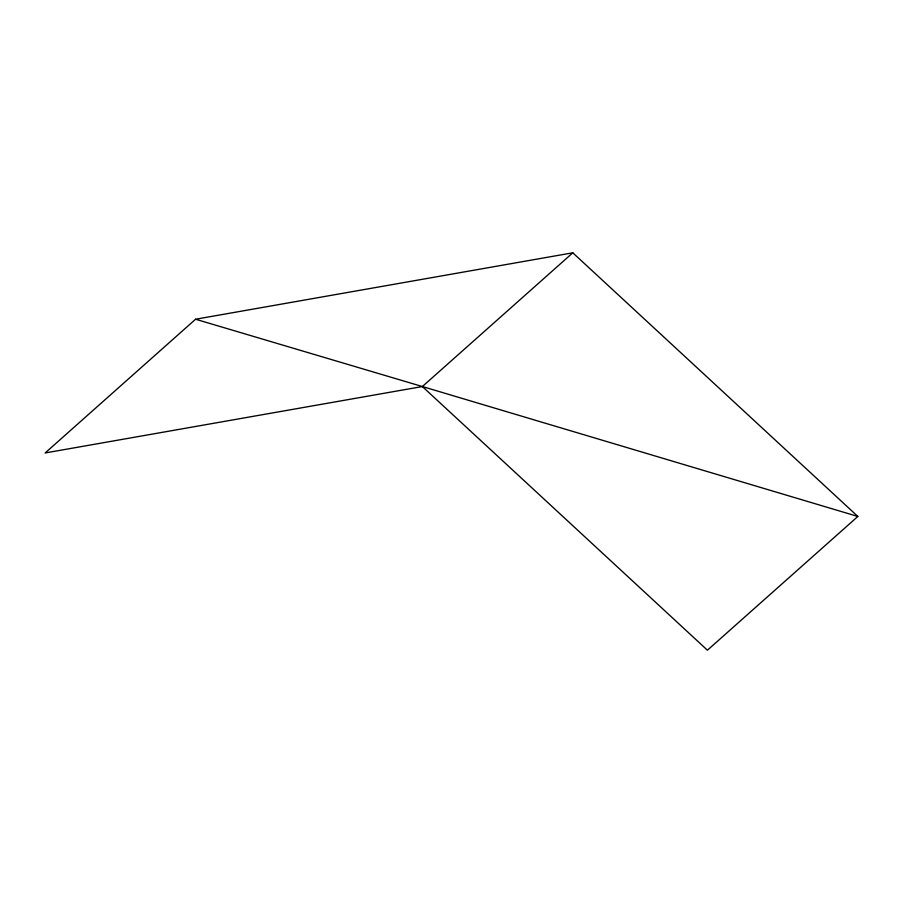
<?xml version="1.0" encoding="UTF-8"?>
<svg xmlns="http://www.w3.org/2000/svg" width="903" height="903" viewBox="0 0 903 903"><rect width="100%" height="100%" fill="white"/><g stroke="black" fill="none" stroke-linecap="round" stroke-linejoin="round"><path stroke-width="1.35" d="M195.579 319.233L45.15 452.967L422.367 386.54L857.85 516.46L707.421 650.194L422.367 386.54L195.579 319.233L572.795 252.806L857.85 516.46M422.367 386.54L572.795 252.806"/></g></svg>
